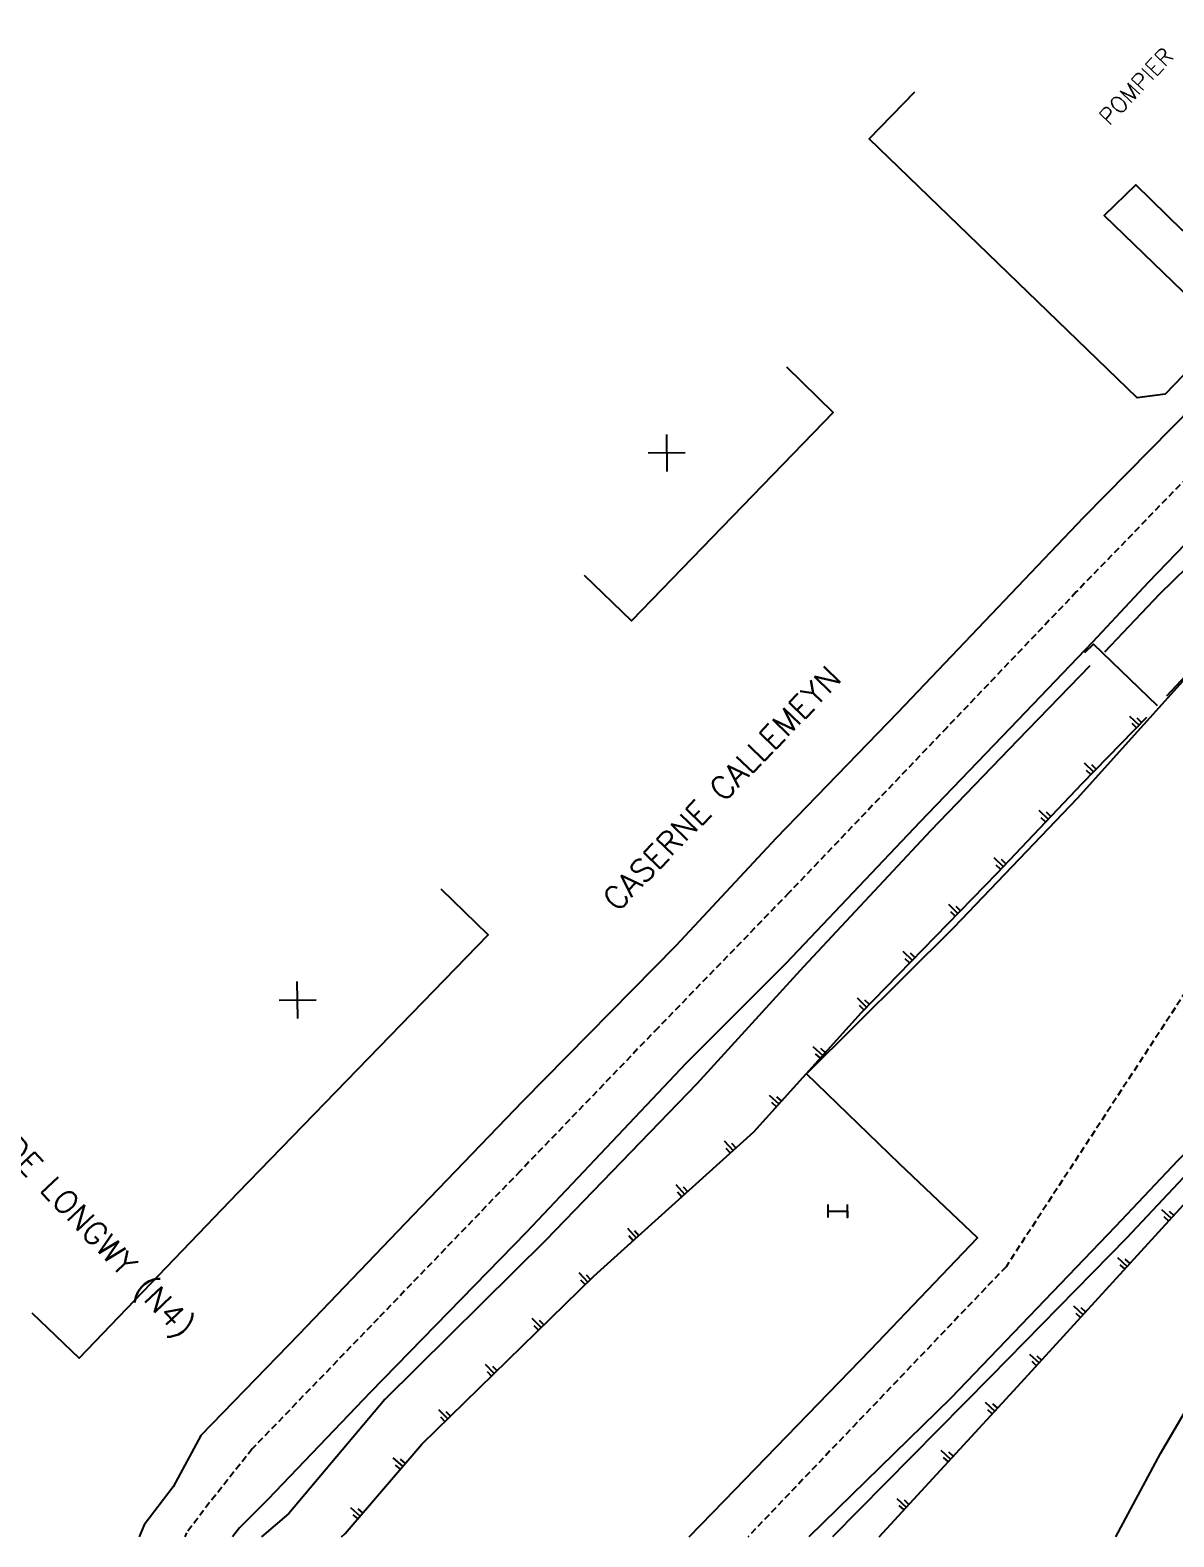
# Model space of a CAD drawing. Header units: millimetres. Extents: x 253999 to 255001, y 43000 to 44000.
# Drawn here: x 254605.4 to 254692.9, y 43000 to 43115.3 of the extents above; entities that cross this region are included whole.
import ezdxf
from ezdxf.enums import TextEntityAlignment as Align

# ---------------------------------------------------------------- set-up
doc = ezdxf.new("R2010")
doc.units = ezdxf.units.MM
doc.linetypes.add('DASHED', pattern=[0.75, 0.5, -0.25])
doc.layers.get('0').update_dxf_attribs({"linetype": 'CONTINUOUS'})
for name, color, linetype in [('W0001', 6, 'DASHED'), ('W0008', 7, 'CONTINUOUS'), ('W0100', 7, 'CONTINUOUS'), ('W0105', 7, 'CONTINUOUS'), ('W0211', 2, 'CONTINUOUS'), ('W0984', 7, 'CONTINUOUS'), ('W0989', 7, 'CONTINUOUS'), ('W0991', 7, 'CONTINUOUS'), ('W1474', 7, 'CONTINUOUS')]:
    doc.layers.add(name, color=color, linetype=linetype)
doc.styles.get("Standard").update_dxf_attribs({"font": 'romans.shx', "width": 0.85})

# ---------------------------------------------------------------- blocks, each defined once
blk = doc.blocks.new('t991o')
at = {"color": 0, "linetype": 'Continuous'}
for p, q in [((-1, 1), (1, -1)), ((-1, -1), (1, 1))]:
    blk.add_line(p, q, dxfattribs=at)
blk = doc.blocks.new('T1474')
at = {"color": 0, "linetype": 'Continuous', "flags": 128}
for points in [[(-0.75, -0.5), (-0.75, 0.5)], [(-0.75, 0), (0.75, 0)], [(0.75, 0), (0.75, -0.5), (0.75, 0.5)]]:
    blk.add_lwpolyline(points, dxfattribs=at)
blk = doc.blocks.new('t211o')
at = {"color": 0, "linetype": 'Continuous'}
for p, q in [((-0.29, 0.5), (-0.29, 0)), ((0, 1), (0, 0)), ((0.29, 0.5), (0.29, 0))]:
    blk.add_line(p, q, dxfattribs=at)

msp = doc.modelspace()

# ---------------------------------------------------------------- linework, layer by layer
at = {"layer": 'W0001'}
for points in [[(254743.25, 43091.92), (254735.81, 43094.76), (254731.8, 43096.14), (254727.04, 43097.23), (254719.89, 43097.43), (254714.51, 43096.4), (254708.58, 43094.05), (254702.87, 43090.08), (254697.57, 43084.81), (254685.45, 43072.3), (254675.56, 43061.94), (254663.46, 43049.28), (254653.44, 43038.95), (254642.89, 43027.99), (254632.02, 43016.72), (254622.38, 43006.73), (254619.12, 43002.62), (254617.36, 43000.32), (254617.22, 43000)], [(254704.91, 43058.68), (254680.07, 43020.67), (254660.32, 43000)]]:
    msp.add_lwpolyline(points, dxfattribs=at)
at = {"layer": 'W0008'}
for points in [[(254694.43, 43086.55), (254686.01, 43077.99), (254678.42, 43070.03), (254671.8, 43063.08), (254662.48, 43053.45), (254654.8, 43045.22), (254643.09, 43033.33), (254634.68, 43024.6), (254625.94, 43015.48), (254618.46, 43007.76), (254616.33, 43003.84), (254614.11, 43000.91), (254613.72, 43000)], [(254695.24, 43077.46), (254690.96, 43073.03), (254686.7, 43068.47), (254680.39, 43061.89), (254673.47, 43054.69), (254663.23, 43043.87), (254655.58, 43036.24), (254643.35, 43023.28), (254631.43, 43011.07), (254623.57, 43002.86), (254621.41, 43000.68), (254620.87, 43000)], [(254655.81, 43000), (254658.49, 43002.76), (254669.71, 43014.32), (254677.89, 43022.88), (254671.92, 43028.55), (254664.81, 43035.42), (254676.1, 43046.64), (254685.55, 43056.51), (254695.47, 43067.54), (254695.47, 43067.54), (254701.34, 43061.93), (254708.48, 43055.44), (254715.17, 43051.79), (254696.83, 43032.49), (254693.23, 43028.81), (254688.43, 43023.72), (254675.84, 43010.61), (254664.99, 43000)], [(254688.47, 43000), (254691.9, 43006.37), (254696.24, 43013.77)]]:
    msp.add_lwpolyline(points, dxfattribs=at)
at = {"layer": 'W0100'}
for points in [[(254710.82, 43115.29), (254714.45, 43111.86), (254706.88, 43103.84), (254701.94, 43108.51), (254693.59, 43099.96), (254690.01, 43103.46), (254687.57, 43101.11), (254695.86, 43093.12), (254695.67, 43090.99), (254692.24, 43087.43), (254690.11, 43087.16), (254669.61, 43106.96), (254673.09, 43110.56)], [(254663.26, 43089.52), (254666.85, 43086.04), (254651.4, 43070.09), (254647.81, 43073.56)], [(254605.52, 43017.14), (254609.13, 43013.68), (254621.31, 43026.34), (254640.44, 43046.07), (254636.85, 43049.55)]]:
    msp.add_lwpolyline(points, dxfattribs=at)
at = {"layer": 'W0105'}
msp.add_lwpolyline([(254691.67, 43063.58), (254686.77, 43068.31), (254686.09, 43067.63)], dxfattribs=at)
at = {"layer": 'W0211'}
for points in [[(254722.92, 43059.31), (254729.36, 43068.39), (254733.87, 43074.54), (254735.1, 43079.35), (254734.7, 43084.28), (254731.84, 43088.35), (254728.02, 43090.89), (254721.63, 43091.42), (254716.54, 43090.7), (254710.78, 43089.36), (254705.46, 43085.98), (254702.29, 43083), (254699.03, 43079.17), (254691.83, 43072.14), (254687.6, 43067.68)], [(254692.39, 43064.34), (254695.31, 43067.49), (254696.41, 43070.23), (254700.36, 43078.28), (254701.47, 43079.36), (254704.26, 43077.83), (254706.31, 43080.25), (254705.76, 43081.94), (254707.46, 43083.5), (254712.2, 43086.71), (254717.3, 43088.19), (254721.66, 43089.37), (254727.04, 43089.4), (254730.84, 43086.84), (254733.28, 43083.57), (254733.33, 43079.16), (254732.67, 43075.01), (254728.08, 43068.69), (254722.2, 43060.26)], [(254686.49, 43066.64), (254680.97, 43060.97), (254674.3, 43054.02), (254664.57, 43043.62), (254656.42, 43034.67), (254644.85, 43022.71), (254632.53, 43010.51), (254625.19, 43001.79), (254623.09, 43000)], [(254629.22, 43000), (254629.5, 43000.25), (254635.37, 43007.1), (254648.52, 43019.94), (254660.77, 43031), (254669, 43040.13), (254679.39, 43050.79), (254685.89, 43057.64), (254690.85, 43062.72)], [(254710.76, 43045.99), (254698, 43032.12), (254689.29, 43022.86), (254678.89, 43012.25), (254666.78, 43000)], [(254670.35, 43000), (254680.95, 43011.51), (254690.42, 43021.86), (254699.55, 43031.85), (254711.25, 43045.37)]]:
    msp.add_lwpolyline(points, dxfattribs=at)

# ---------------------------------------------------------------- block references
for p, rotation in [((254690.25, 43062.11), 45.71918768881648), ((254686.76, 43058.53), 45.71918768881648), ((254683.3, 43054.92), 46.52266226858122), ((254679.86, 43051.29), 46.52266226858122), ((254676.38, 43047.7), 45.72956550492088), ((254672.89, 43044.12), 45.72956550492088), ((254669.4, 43040.54), 45.72956550492088), ((254666.04, 43036.84), 47.95061595049658), ((254662.69, 43033.13), 47.95061595049658), ((254659.18, 43029.57), 42.08357355990336), ((254655.47, 43026.22), 42.08357355990336), ((254692.72, 43024.38), 47.59193961014302), ((254651.76, 43022.87), 42.08357355990336), ((254689.35, 43020.69), 47.55189936346576), ((254648.07, 43019.5), 44.31665950885225), ((254685.97, 43017), 47.55189936346576), ((254644.49, 43016.01), 44.31665950885225), ((254682.6, 43013.31), 47.55189936346576), ((254640.91, 43012.51), 44.31665950885225), ((254679.22, 43009.63), 47.34342256284731), ((254637.34, 43009.02), 44.31665950885225), ((254675.83, 43005.95), 47.34342256284731), ((254633.9, 43005.39), 49.40614268588907), ((254630.65, 43001.59), 49.40614268588907), ((254672.44, 43002.27), 47.34342256284731)]:
    msp.add_blockref('t211o', p, dxfattribs=dict(at, rotation=rotation))
at = {"layer": 'W0991'}
for p, rotation in [((254654.1, 43082.93), 225.9170315551719), ((254625.85, 43041.08), 45.8792504416641)]:
    msp.add_blockref('t991o', p, dxfattribs=dict(at, rotation=rotation))
at = {"layer": 'W1474'}
msp.add_blockref('T1474', (254667.2, 43024.93), dxfattribs=at)

# ---------------------------------------------------------------- texts
at = {"layer": 'W0984'}
msp.add_text('POMPIER', height=1.25, rotation=46.6401, dxfattribs=at).set_placement((254690.03, 43111), align=Align.MIDDLE)
at = {"layer": 'W0989'}
for s, rotation, p in [('CASERNE CALLEMEYN', 45.886, (254658.33, 43057.28)), ('AVENUE DE LONGWY (N4)', 313.4027, (254607.11, 43026.52))]:
    msp.add_text(s, height=1.75, rotation=rotation, dxfattribs=at).set_placement(p, align=Align.MIDDLE)

doc.saveas('drawing.dxf')
